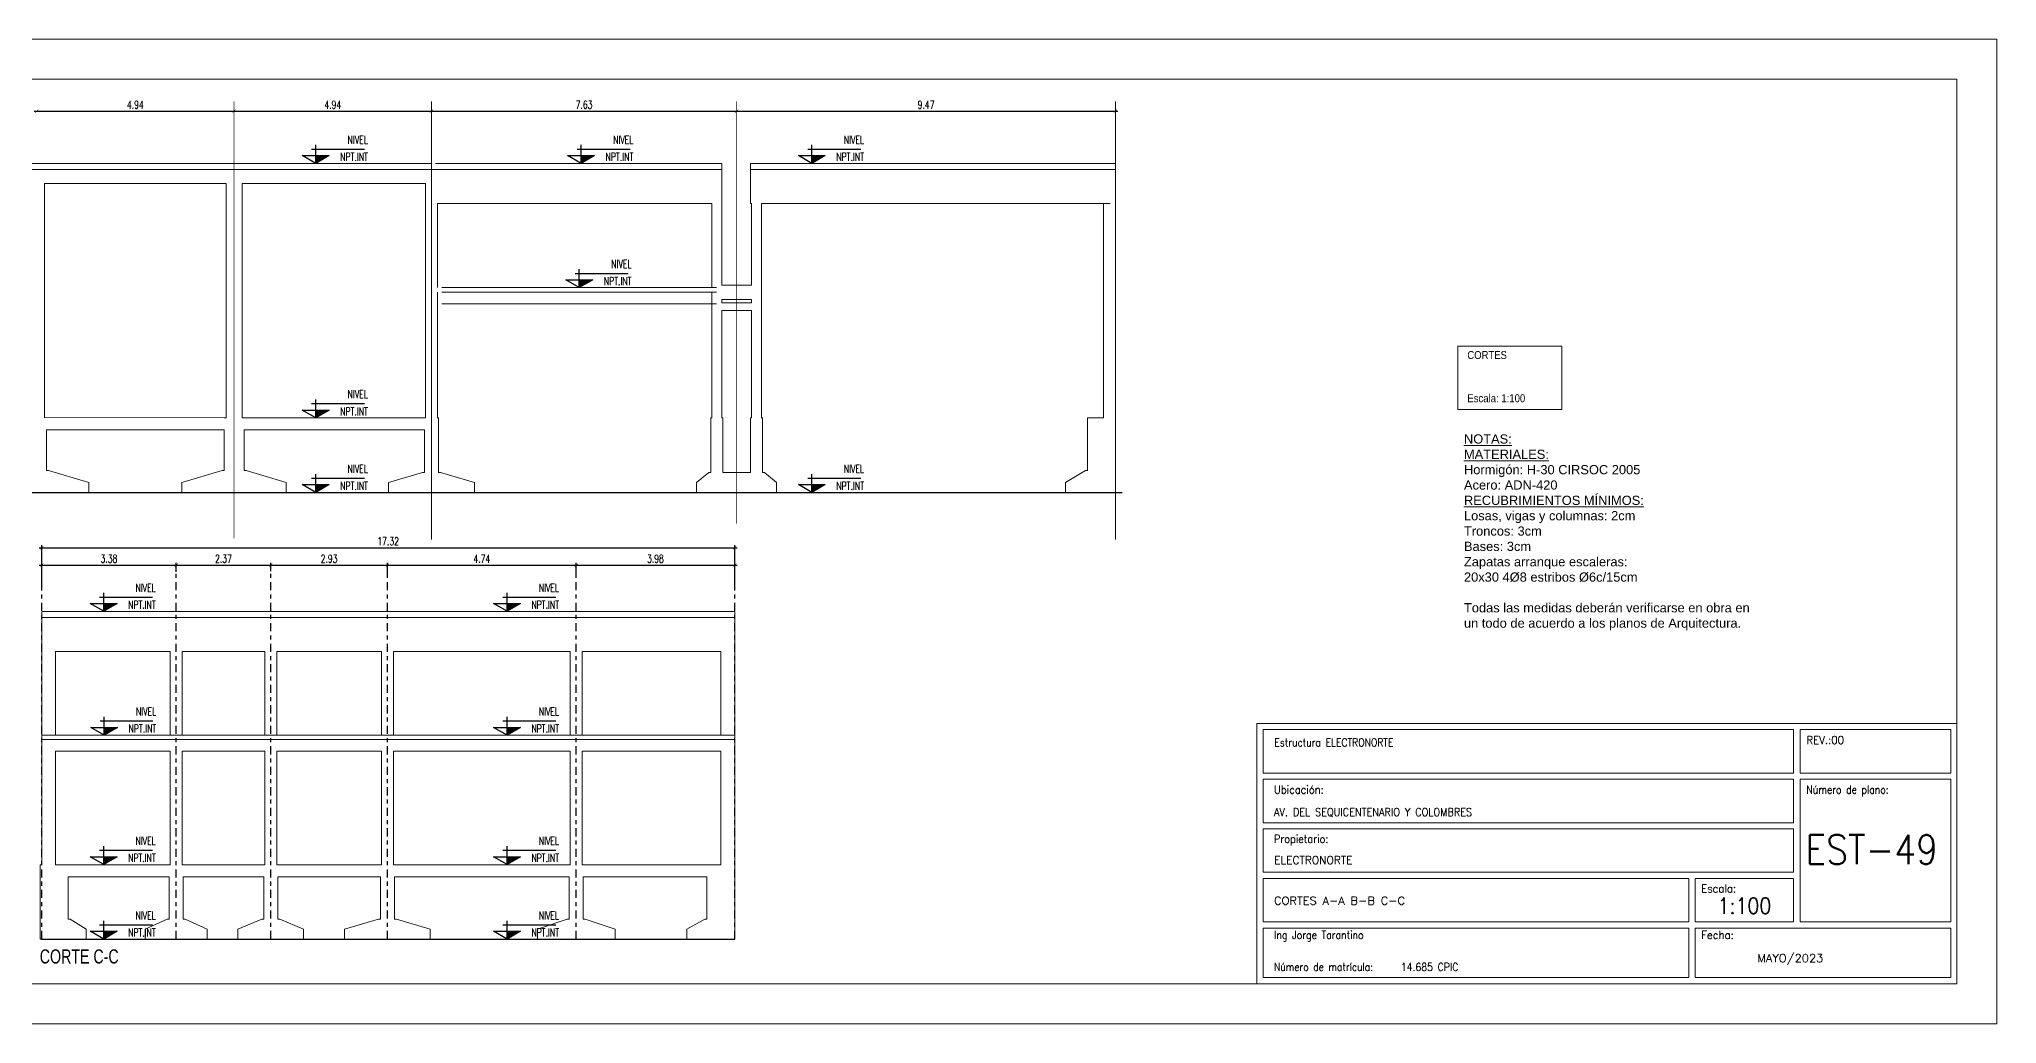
# Model space of a CAD drawing. Header units: millimetres. Extents: x 316.4 to 400.3, y 48.9 to 76.4.
# Drawn here: x 351.37 to 400.31, y 48.92 to 73.52 of the extents above; entities that cross this region are included whole.
import ezdxf
from ezdxf.enums import TextEntityAlignment as Align

# ---------------------------------------------------------------- set-up
doc = ezdxf.new("R2010")
doc.units = ezdxf.units.MM
doc.linetypes.add('CYPE_RAYAPUNTO', pattern=[0.4125, 0.2025, -0.105, 0, -0.105])
for name, color, linetype, lineweight in [('CYPE', 7, 'Continuous', 0), ('OT_SECCION_EDIFICIO', 2, 'Continuous', 9), ('RECUAD_LIMITES', 2, 'Continuous', 0), ('RECUAD_MARCO', 1, 'Continuous', 20), ('TABLAS', 1, 'Continuous', 9)]:
    doc.layers.add(name, color=color, linetype=linetype, lineweight=lineweight)
doc.styles.add('COTAS', font='romans.shx', dxfattribs={"width": 0.7})
doc.styles.add('CYPETXT', font='romans__.ttf', dxfattribs={"height": 0.2})
doc.styles.add('CYPETXT_romans', font='arial.ttf', dxfattribs={"height": 0.2})
doc.dimstyles.new('COTA 100', dxfattribs={"dimscale": 200, "dimtxt": 0.001, "dimasz": 0.0004, "dimexe": 0.0003, "dimexo": 0.0003, "dimgap": 0.0003, "dimtad": 1, "dimzin": 4, "dimdsep": 46, "dimtxsty": 'COTAS', "dimblk": 'ARCHTICK', "dimcen": -0.02, "dimdle": 0.0003, "dimclrd": 256, "dimclre": 256, "dimclrt": 2, "dimadec": 0, "dimazin": 0, "dimtfac": 1, "dimtix": 1, "dimtmove": 2, "dimatfit": 3, "dimldrblk": 'ORIGIN', "dimfxl": 1, "dimtolj": 1, "dimtzin": 0, "dimarcsym": 0})

# ---------------------------------------------------------------- blocks, each defined once
blk = doc.blocks.new('_ArchTick')
at = {"color": 0, "const_width": 0.15}
blk.add_lwpolyline([(-0.5, -0.5), (0.5, 0.5)], dxfattribs=at)
blk = doc.blocks.new('*D460')
at = {"lineweight": -2, "transparency": 16777216}
blk.add_line((351.251, 71.719), (356.306, 71.719), dxfattribs=at)
at = {"layer": 'Defpoints', "color": 0, "transparency": 16777216}
for p in [(351.311, 71.719), (356.246, 71.719), (356.246, 71.719)]:
    blk.add_point(p, dxfattribs=at)
at = {"lineweight": -2, "transparency": 16777216, "xscale": 0.08, "yscale": 0.08, "zscale": 0.08, "rotation": 180}
blk.add_blockref('_ArchTick', (351.311, 71.719), dxfattribs=at)
at = {"lineweight": -2, "transparency": 16777216, "xscale": 0.08, "yscale": 0.08, "zscale": 0.08}
blk.add_blockref('_ArchTick', (356.246, 71.719), dxfattribs=at)
at = {"color": 2, "transparency": 16777216, "insert": (353.779, 71.879), "char_height": 0.2, "attachment_point": 5, "style": 'COTAS'}
blk.add_mtext('\\A1;4.94', dxfattribs=at)
blk = doc.blocks.new('_Origin')
at = {"color": 0, "linetype": 'ByBlock', "lineweight": -2}
blk.add_line((0, 0), (-1, 0), dxfattribs=at)
blk.add_circle((0, 0), 0.5, dxfattribs=at)
blk = doc.blocks.new('*D461')
at = {"lineweight": -2, "transparency": 16777216}
blk.add_line((356.186, 71.719), (361.241, 71.719), dxfattribs=at)
at = {"layer": 'Defpoints', "color": 0, "transparency": 16777216}
for p in [(356.246, 71.719), (361.181, 71.719), (361.181, 71.719)]:
    blk.add_point(p, dxfattribs=at)
at = {"lineweight": -2, "transparency": 16777216, "xscale": 0.08, "yscale": 0.08, "zscale": 0.08, "rotation": 180}
blk.add_blockref('_ArchTick', (356.246, 71.719), dxfattribs=at)
at = {"lineweight": -2, "transparency": 16777216, "xscale": 0.08, "yscale": 0.08, "zscale": 0.08}
blk.add_blockref('_ArchTick', (361.181, 71.719), dxfattribs=at)
at = {"color": 2, "transparency": 16777216, "insert": (358.714, 71.879), "char_height": 0.2, "attachment_point": 5, "style": 'COTAS'}
blk.add_mtext('\\A1;4.94', dxfattribs=at)
blk = doc.blocks.new('*D462')
at = {"lineweight": -2, "transparency": 16777216}
blk.add_line((361.121, 71.719), (368.87, 71.719), dxfattribs=at)
at = {"layer": 'Defpoints', "color": 0, "transparency": 16777216}
for p in [(361.181, 71.719), (368.81, 71.719), (368.81, 71.719)]:
    blk.add_point(p, dxfattribs=at)
at = {"lineweight": -2, "transparency": 16777216, "xscale": 0.08, "yscale": 0.08, "zscale": 0.08, "rotation": 180}
blk.add_blockref('_ArchTick', (361.181, 71.719), dxfattribs=at)
at = {"lineweight": -2, "transparency": 16777216, "xscale": 0.08, "yscale": 0.08, "zscale": 0.08}
blk.add_blockref('_ArchTick', (368.81, 71.719), dxfattribs=at)
at = {"color": 2, "transparency": 16777216, "insert": (364.996, 71.879), "char_height": 0.2, "attachment_point": 5, "style": 'COTAS'}
blk.add_mtext('\\A1;7.63', dxfattribs=at)
blk = doc.blocks.new('*D463')
at = {"lineweight": -2, "transparency": 16777216}
blk.add_line((368.75, 71.719), (378.341, 71.719), dxfattribs=at)
at = {"layer": 'Defpoints', "color": 0, "transparency": 16777216}
for p in [(368.81, 71.719), (378.281, 71.719), (378.281, 71.719)]:
    blk.add_point(p, dxfattribs=at)
at = {"lineweight": -2, "transparency": 16777216, "xscale": 0.08, "yscale": 0.08, "zscale": 0.08, "rotation": 180}
blk.add_blockref('_ArchTick', (368.81, 71.719), dxfattribs=at)
at = {"lineweight": -2, "transparency": 16777216, "xscale": 0.08, "yscale": 0.08, "zscale": 0.08}
blk.add_blockref('_ArchTick', (378.281, 71.719), dxfattribs=at)
at = {"color": 2, "transparency": 16777216, "insert": (373.546, 71.879), "char_height": 0.2, "attachment_point": 5, "style": 'COTAS'}
blk.add_mtext('\\A1;9.47', dxfattribs=at)
blk = doc.blocks.new('*D465')
at = {"lineweight": -2, "transparency": 16777216}
for p, q in [((351.378, 60.811), (368.822, 60.811)), ((351.438, 59.741), (351.438, 60.871)), ((368.762, 59.741), (368.762, 60.871))]:
    blk.add_line(p, q, dxfattribs=at)
at = {"layer": 'Defpoints', "color": 0, "transparency": 16777216}
for p in [(368.762, 60.811), (351.438, 59.681), (368.762, 59.681)]:
    blk.add_point(p, dxfattribs=at)
at = {"lineweight": -2, "transparency": 16777216, "xscale": 0.08, "yscale": 0.08, "zscale": 0.08, "rotation": 180}
blk.add_blockref('_ArchTick', (351.438, 60.811), dxfattribs=at)
at = {"lineweight": -2, "transparency": 16777216, "xscale": 0.08, "yscale": 0.08, "zscale": 0.08}
blk.add_blockref('_ArchTick', (368.762, 60.811), dxfattribs=at)
at = {"color": 2, "transparency": 16777216, "insert": (360.1, 60.971), "char_height": 0.2, "attachment_point": 5, "style": 'COTAS'}
blk.add_mtext('\\A1;17.32', dxfattribs=at)

msp = doc.modelspace()

# ---------------------------------------------------------------- hatches: boundary and pattern name
for points in [[(358.624, 70.608), (358.287, 70.608), (358.287, 70.414)], [(365.261, 70.608), (364.924, 70.608), (364.924, 70.414)], [(371.027, 70.608), (370.69, 70.608), (370.69, 70.414)], [(365.214, 67.504), (364.877, 67.504), (364.877, 67.309)], [(358.624, 64.249), (358.287, 64.249), (358.287, 64.054)], [(358.624, 62.387), (358.287, 62.387), (358.287, 62.192)], [(371.027, 62.387), (370.69, 62.387), (370.69, 62.192)], [(353.324, 59.417), (352.988, 59.417), (352.988, 59.223)], [(363.406, 59.417), (363.07, 59.417), (363.07, 59.223)], [(353.336, 56.322), (353, 56.322), (353, 56.128)], [(363.406, 56.322), (363.07, 56.322), (363.07, 56.128)], [(353.324, 53.091), (352.988, 53.091), (352.988, 52.897)], [(363.406, 53.091), (363.07, 53.091), (363.07, 52.897)], [(353.324, 51.229), (352.988, 51.229), (352.988, 51.035)], [(363.406, 51.229), (363.07, 51.229), (363.07, 51.035)]]:
    msp.add_hatch(color=256).paths.add_polyline_path(points)

# ---------------------------------------------------------------- linework, layer by layer
for p, q in [((358.184, 70.77), (359.511, 70.77)), ((358.287, 70.414), (358.287, 70.873)), ((364.821, 70.77), (366.148, 70.77)), ((364.924, 70.414), (364.924, 70.873)), ((370.587, 70.77), (371.914, 70.77)), ((370.69, 70.414), (370.69, 70.873)), ((364.774, 67.665), (366.101, 67.665)), ((364.877, 67.309), (364.877, 67.768)), ((358.184, 64.41), (359.511, 64.41)), ((358.287, 64.054), (358.287, 64.513)), ((358.287, 62.192), (358.287, 62.652)), ((370.69, 62.192), (370.69, 62.652)), ((321.173, 62.192), (378.445, 62.192)), ((358.184, 62.549), (359.511, 62.549)), ((370.587, 62.549), (371.914, 62.549)), ((351.378, 60.376), (354.861, 60.376)), ((351.438, 60.207), (351.438, 60.436)), ((354.741, 60.376), (357.222, 60.376)), ((354.801, 60.207), (354.801, 60.436)), ((354.801, 60.207), (354.801, 60.436)), ((357.103, 60.376), (360.142, 60.376)), ((357.163, 60.226), (357.163, 60.436)), ((357.163, 60.226), (357.163, 60.436)), ((360.022, 60.376), (364.86, 60.376)), ((360.082, 60.164), (360.082, 60.436)), ((360.082, 60.164), (360.082, 60.436)), ((364.741, 60.376), (368.822, 60.376)), ((364.801, 60.077), (364.801, 60.436)), ((364.801, 60.077), (364.801, 60.436)), ((368.762, 60.064), (368.762, 60.436)), ((352.885, 59.578), (354.207, 59.578)), ((352.988, 59.223), (352.988, 59.681)), ((362.967, 59.578), (364.289, 59.578)), ((363.07, 59.223), (363.07, 59.681)), ((352.898, 56.483), (354.22, 56.483)), ((353, 56.128), (353, 56.585)), ((362.967, 56.483), (364.289, 56.483)), ((363.07, 56.128), (363.07, 56.585)), ((352.988, 52.897), (352.988, 53.354)), ((363.07, 52.897), (363.07, 53.354)), ((352.885, 53.252), (354.207, 53.252)), ((362.967, 53.252), (364.289, 53.252)), ((352.885, 51.39), (354.207, 51.39)), ((352.988, 51.035), (352.988, 51.493)), ((362.967, 51.39), (364.289, 51.39)), ((363.07, 51.035), (363.07, 51.493)), ((351.438, 51.035), (368.762, 51.035))]:
    msp.add_line(p, q)
at = {"color": 1, "linetype": 'CYPE_RAYAPUNTO'}
for p, q in [((351.438, 51.035), (351.438, 60.165)), ((354.801, 51.035), (354.801, 60.171)), ((357.163, 51.035), (357.163, 60.171)), ((360.082, 51.035), (360.082, 60.171)), ((364.801, 51.035), (364.801, 60.171)), ((368.762, 51.035), (368.762, 60.165))]:
    msp.add_line(p, q, dxfattribs=at)
at = {"color": 1, "linetype": 'CYPE_RAYAPUNTO', "const_width": 0.0201}
for points in [[(356.246, 61.048), (356.246, 71.963)], [(361.181, 61.016), (361.181, 71.963)], [(368.81, 61.412), (368.81, 71.963)], [(378.281, 61.016), (378.281, 71.963)]]:
    msp.add_lwpolyline(points, dxfattribs=at)
at = {"const_width": 0.0134}
for points in [[(357.95, 70.608), (358.287, 70.414), (358.624, 70.608)], [(364.586, 70.608), (364.924, 70.414), (365.261, 70.608)], [(370.353, 70.608), (370.69, 70.414), (371.027, 70.608)], [(364.54, 67.504), (364.877, 67.309), (365.214, 67.504)], [(357.95, 64.249), (358.287, 64.054), (358.624, 64.249)], [(357.95, 62.387), (358.287, 62.192), (358.624, 62.387)], [(370.353, 62.387), (370.69, 62.192), (371.027, 62.387)], [(352.652, 59.417), (352.988, 59.223), (353.324, 59.417)], [(362.734, 59.417), (363.07, 59.223), (363.406, 59.417)], [(352.664, 56.322), (353, 56.128), (353.336, 56.322)], [(362.734, 56.322), (363.07, 56.128), (363.406, 56.322)], [(352.652, 53.091), (352.988, 52.897), (353.324, 53.091)], [(362.734, 53.091), (363.07, 52.897), (363.406, 53.091)], [(352.652, 51.229), (352.988, 51.035), (353.324, 51.229)], [(362.734, 51.229), (363.07, 51.035), (363.406, 51.229)]]:
    msp.add_lwpolyline(points, dxfattribs=at)
for points in [[(358.287, 70.414), (357.95, 70.608), (358.624, 70.608), (358.287, 70.414)], [(364.924, 70.414), (364.586, 70.608), (365.261, 70.608), (364.924, 70.414)], [(370.69, 70.414), (370.353, 70.608), (371.027, 70.608), (370.69, 70.414)], [(364.877, 67.309), (364.54, 67.504), (365.214, 67.504), (364.877, 67.309)], [(358.287, 64.054), (357.95, 64.249), (358.624, 64.249), (358.287, 64.054)], [(358.287, 62.192), (357.95, 62.387), (358.624, 62.387), (358.287, 62.192)], [(370.69, 62.192), (370.353, 62.387), (371.027, 62.387), (370.69, 62.192)], [(352.988, 59.223), (352.652, 59.417), (353.324, 59.417), (352.988, 59.223)], [(363.07, 59.223), (362.734, 59.417), (363.406, 59.417), (363.07, 59.223)], [(353, 56.128), (352.664, 56.322), (353.336, 56.322), (353, 56.128)], [(363.07, 56.128), (362.734, 56.322), (363.406, 56.322), (363.07, 56.128)], [(352.988, 52.897), (352.652, 53.091), (353.324, 53.091), (352.988, 52.897)], [(363.07, 52.897), (362.734, 53.091), (363.406, 53.091), (363.07, 52.897)], [(352.988, 51.035), (352.652, 51.229), (353.324, 51.229), (352.988, 51.035)], [(363.07, 51.035), (362.734, 51.229), (363.406, 51.229), (363.07, 51.035)]]:
    msp.add_lwpolyline(points)
at = {"layer": 'CYPE', "color": 1}
for points in [[(381.814, 49.916), (399.314, 49.916), (399.314, 56.416), (381.814, 56.416), (381.814, 49.916)], [(381.974, 55.176), (395.234, 55.176), (395.234, 56.266), (381.974, 56.266), (381.974, 55.176)], [(395.394, 55.176), (399.164, 55.176), (399.164, 56.266), (395.394, 56.266), (395.394, 55.176)], [(381.974, 53.936), (395.234, 53.936), (395.234, 55.026), (381.974, 55.026), (381.974, 53.936)], [(395.394, 51.466), (399.164, 51.466), (399.164, 55.026), (395.394, 55.026), (395.394, 51.466)], [(381.974, 52.706), (395.234, 52.706), (395.234, 53.786), (381.974, 53.786), (381.974, 52.706)], [(381.974, 51.466), (392.614, 51.466), (392.614, 52.546), (381.974, 52.546), (381.974, 51.466)], [(392.774, 51.466), (395.234, 51.466), (395.234, 52.546), (392.774, 52.546), (392.774, 51.466)], [(381.974, 50.076), (392.614, 50.076), (392.614, 51.306), (381.974, 51.306), (381.974, 50.076)], [(392.774, 50.076), (399.164, 50.076), (399.164, 51.306), (392.774, 51.306), (392.774, 50.076)]]:
    msp.add_lwpolyline(points, close=True, dxfattribs=at)
at = {"layer": 'OT_SECCION_EDIFICIO'}
for p, q in [((321.173, 70.263), (368.438, 70.263)), ((321.624, 70.414), (361.143, 70.414)), ((361.031, 70.414), (361.174, 70.414)), ((361.286, 70.414), (368.438, 70.414)), ((368.438, 67.367), (368.438, 70.414)), ((378.244, 70.414), (369.157, 70.414)), ((369.157, 70.414), (369.157, 69.936)), ((369.157, 70.263), (378.281, 70.263)), ((378.081, 70.414), (378.281, 70.414)), ((378.281, 70.414), (378.281, 64.054)), ((378.281, 70.414), (378.281, 70.414)), ((351.512, 64.054), (351.512, 69.913)), ((356.046, 69.913), (351.512, 69.913)), ((356.046, 64.054), (356.046, 69.913)), ((361.031, 69.913), (356.447, 69.913)), ((356.447, 69.913), (356.447, 64.054)), ((361.031, 69.913), (361.031, 64.054)), ((369.157, 69.412), (369.157, 69.936)), ((361.331, 67.309), (361.331, 69.412)), ((368.187, 69.412), (361.331, 69.412)), ((368.187, 67.309), (368.187, 69.412)), ((369.157, 69.412), (369.182, 69.412)), ((369.182, 69.412), (369.182, 67.367)), ((369.432, 69.412), (369.432, 64.054)), ((378.144, 69.412), (369.432, 69.412)), ((377.981, 64.054), (377.981, 69.412)), ((361.331, 64.054), (361.331, 67.199)), ((361.443, 67.309), (368.311, 67.309)), ((361.443, 67.199), (368.311, 67.199)), ((368.187, 67.199), (368.187, 64.054)), ((369.182, 67.367), (368.438, 67.367)), ((361.443, 66.906), (368.311, 66.906)), ((368.438, 67.008), (368.438, 66.928)), ((368.438, 67.008), (369.182, 67.008)), ((369.182, 66.928), (368.438, 66.928)), ((368.438, 66.736), (369.182, 66.736)), ((368.438, 64.054), (368.438, 66.736)), ((369.182, 67.008), (369.182, 66.928)), ((369.182, 66.736), (369.182, 64.054)), ((356.046, 64.054), (351.512, 64.06)), ((351.562, 62.743), (351.562, 63.753)), ((355.996, 63.753), (351.562, 63.753)), ((355.996, 64.054), (356.046, 64.054)), ((355.996, 62.743), (355.996, 63.753)), ((361.031, 64.054), (356.447, 64.054)), ((356.497, 62.743), (356.497, 63.753)), ((361.006, 63.753), (356.497, 63.753)), ((361.006, 62.693), (361.006, 63.753)), ((361.356, 64.054), (361.331, 64.054)), ((361.356, 64.054), (361.356, 62.693)), ((368.162, 62.693), (368.162, 64.054)), ((368.162, 64.054), (368.187, 64.054)), ((368.438, 64.054), (368.463, 64.054)), ((368.463, 64.054), (368.463, 62.693)), ((369.157, 62.693), (369.157, 64.054)), ((369.182, 64.054), (369.157, 64.054)), ((369.457, 64.054), (369.432, 64.054)), ((369.457, 62.693), (369.457, 64.054)), ((377.58, 64.054), (377.981, 64.054)), ((377.58, 64.054), (377.58, 62.743)), ((378.281, 62.192), (378.281, 64.054)), ((378.281, 64.054), (378.281, 64.054)), ((351.612, 62.743), (351.562, 62.743)), ((352.613, 62.443), (351.612, 62.743)), ((355.946, 62.743), (354.944, 62.443)), ((355.996, 62.743), (355.946, 62.743)), ((356.547, 62.743), (356.497, 62.743)), ((357.548, 62.443), (356.547, 62.743)), ((360.105, 62.443), (360.956, 62.693)), ((360.956, 62.693), (361.006, 62.693)), ((361.356, 62.693), (361.407, 62.693)), ((362.258, 62.443), (361.407, 62.693)), ((367.808, 62.443), (368.112, 62.693)), ((368.162, 62.693), (368.112, 62.693)), ((369.157, 62.693), (368.463, 62.693)), ((369.507, 62.693), (369.457, 62.693)), ((369.811, 62.443), (369.507, 62.693)), ((377.53, 62.743), (377.029, 62.443)), ((377.53, 62.743), (377.58, 62.743)), ((350.009, 62.192), (352.613, 62.192)), ((352.613, 62.443), (352.613, 62.192)), ((354.944, 62.192), (354.944, 62.443)), ((357.548, 62.192), (354.944, 62.192)), ((357.548, 62.192), (357.548, 62.443)), ((360.105, 62.192), (360.105, 62.443)), ((360.105, 62.192), (362.258, 62.192)), ((362.258, 62.192), (362.258, 62.443)), ((367.808, 62.192), (367.808, 62.443)), ((367.808, 62.192), (369.811, 62.192)), ((369.811, 62.192), (369.811, 62.443)), ((377.029, 62.443), (377.029, 62.192)), ((377.029, 62.192), (378.281, 62.192)), ((351.438, 59.217), (351.438, 58.22)), ((351.452, 59.217), (368.762, 59.217)), ((368.762, 59.217), (368.762, 52.889)), ((351.452, 59.067), (368.762, 59.067)), ((351.438, 56.128), (351.438, 58.22)), ((351.787, 58.22), (354.651, 58.22)), ((351.787, 56.128), (351.787, 58.22)), ((354.651, 58.22), (354.651, 56.128)), ((354.95, 58.22), (357.013, 58.22)), ((354.95, 58.22), (354.95, 56.128)), ((357.013, 58.22), (357.013, 56.128)), ((357.312, 58.22), (357.312, 56.128)), ((359.932, 58.22), (357.312, 58.22)), ((359.932, 56.128), (359.932, 58.22)), ((360.231, 58.22), (360.231, 56.128)), ((364.651, 58.22), (360.231, 58.22)), ((364.651, 58.22), (364.651, 56.128)), ((364.95, 56.128), (364.95, 58.22)), ((368.413, 58.22), (364.95, 58.22)), ((368.413, 56.128), (368.413, 58.22)), ((368.762, 56.128), (368.762, 58.22)), ((351.438, 56.128), (368.762, 56.128)), ((351.438, 52.889), (351.438, 56.128)), ((351.438, 56.017), (351.438, 56.017)), ((351.438, 56.017), (368.762, 56.017)), ((354.651, 56.128), (351.787, 56.128)), ((357.013, 56.128), (354.95, 56.128)), ((357.312, 56.128), (359.932, 56.128)), ((364.651, 56.128), (360.231, 56.128)), ((364.95, 56.128), (368.413, 56.128)), ((351.787, 55.729), (351.787, 52.889)), ((354.651, 55.729), (351.787, 55.729)), ((354.651, 52.889), (354.651, 55.729)), ((354.95, 52.889), (354.95, 55.729)), ((357.013, 55.729), (354.95, 55.729)), ((357.013, 52.889), (357.013, 55.729)), ((357.312, 52.889), (357.312, 55.729)), ((359.932, 55.729), (357.312, 55.729)), ((359.932, 55.729), (359.932, 52.889)), ((360.231, 52.889), (360.231, 55.729)), ((360.231, 55.729), (364.651, 55.729)), ((364.651, 55.729), (364.651, 52.889)), ((364.95, 52.889), (364.95, 55.729)), ((368.413, 55.729), (364.95, 55.729)), ((368.413, 52.889), (368.413, 55.729)), ((368.762, 55.729), (368.762, 52.889)), ((351.402, 51.035), (351.402, 52.889)), ((351.402, 52.889), (351.438, 52.889)), ((351.787, 52.889), (354.651, 52.889)), ((356.988, 52.889), (354.95, 52.889)), ((357.013, 52.889), (356.988, 52.889)), ((359.907, 52.889), (357.312, 52.889)), ((359.932, 52.889), (359.907, 52.889)), ((364.651, 52.889), (360.231, 52.889)), ((368.064, 52.889), (364.95, 52.889)), ((368.064, 52.889), (368.413, 52.889)), ((368.762, 52.889), (368.762, 51.035)), ((354.626, 52.59), (352.099, 52.59)), ((352.099, 52.59), (352.099, 51.533)), ((354.626, 51.533), (354.626, 52.59)), ((354.975, 52.59), (356.988, 52.59)), ((354.975, 52.59), (354.975, 51.533)), ((356.988, 52.59), (356.988, 51.533)), ((357.337, 52.59), (359.907, 52.59)), ((357.337, 52.59), (357.337, 51.533)), ((359.907, 52.59), (359.907, 51.533)), ((360.256, 52.59), (364.626, 52.59)), ((360.256, 51.533), (360.256, 52.59)), ((364.626, 52.59), (364.626, 51.533)), ((364.975, 52.59), (364.975, 51.533)), ((368.064, 52.59), (364.975, 52.59)), ((368.064, 51.533), (368.064, 52.59)), ((352.149, 51.533), (352.099, 51.533)), ((352.548, 51.284), (352.149, 51.533)), ((354.577, 51.533), (354.028, 51.284)), ((354.577, 51.533), (354.626, 51.533)), ((354.626, 51.533), (354.626, 51.533)), ((354.975, 51.533), (355.025, 51.533)), ((355.573, 51.284), (355.025, 51.533)), ((356.938, 51.533), (356.34, 51.284)), ((356.988, 51.533), (356.938, 51.533)), ((357.337, 51.533), (357.387, 51.533)), ((357.985, 51.284), (357.387, 51.533)), ((359.858, 51.533), (359.011, 51.284)), ((359.907, 51.533), (359.858, 51.533)), ((360.256, 51.533), (360.306, 51.533)), ((360.306, 51.533), (361.153, 51.284)), ((363.829, 51.284), (364.576, 51.533)), ((364.576, 51.533), (364.626, 51.533)), ((365.025, 51.533), (364.975, 51.533)), ((365.772, 51.284), (365.025, 51.533)), ((368.014, 51.533), (367.566, 51.284)), ((368.064, 51.533), (368.014, 51.533)), ((352.548, 51.035), (351.402, 51.035)), ((352.548, 51.035), (352.548, 51.284)), ((354.028, 51.035), (354.028, 51.284)), ((354.028, 51.035), (355.573, 51.035)), ((355.573, 51.035), (355.573, 51.284)), ((356.34, 51.035), (356.34, 51.284)), ((356.34, 51.035), (357.985, 51.035)), ((357.985, 51.035), (357.985, 51.284)), ((359.011, 51.284), (359.011, 51.035)), ((359.011, 51.035), (361.153, 51.035)), ((361.153, 51.035), (361.153, 51.284)), ((363.829, 51.284), (363.829, 51.035)), ((365.772, 51.035), (363.829, 51.035)), ((365.772, 51.284), (365.772, 51.035)), ((367.566, 51.035), (367.566, 51.284)), ((368.762, 51.035), (367.566, 51.035))]:
    msp.add_line(p, q, dxfattribs=at)
at = {"layer": 'RECUAD_LIMITES'}
msp.add_lwpolyline([(316.414, 48.916), (400.314, 48.916), (400.314, 73.516), (316.414, 73.516), (316.414, 48.916)], close=True, dxfattribs=at)
at = {"layer": 'RECUAD_MARCO'}
msp.add_lwpolyline([(318.914, 49.916), (399.314, 49.916), (399.314, 72.516), (318.914, 72.516), (318.914, 49.916)], close=True, dxfattribs=at)
at = {"layer": 'TABLAS'}
msp.add_lwpolyline([(386.837, 64.26), (389.438, 64.26), (389.438, 65.85), (386.837, 65.85), (386.837, 64.26)], close=True, dxfattribs=at)

# ---------------------------------------------------------------- block references
at = {"xscale": 0.0796784, "yscale": 0.0796784, "zscale": 0.0796784, "rotation": 180}
for p in [(351.438, 60.376), (354.801, 60.376), (357.163, 60.376), (360.082, 60.376), (364.801, 60.376)]:
    msp.add_blockref('_ArchTick', p, dxfattribs=at)
at = {"xscale": 0.0796784, "yscale": 0.0796784, "zscale": 0.0796784}
for p in [(354.801, 60.376), (357.163, 60.376), (360.082, 60.376), (364.801, 60.376), (368.762, 60.376)]:
    msp.add_blockref('_ArchTick', p, dxfattribs=at)

# ---------------------------------------------------------------- texts
at = {"color": 2, "char_height": 0.1992, "attachment_point": 5, "style": 'COTAS'}
for s, insert in [('\\A1;3.38', (353.119, 60.536)), ('\\A1;2.37', (355.982, 60.536)), ('\\A1;2.93', (358.622, 60.536)), ('\\A1;4.74', (362.441, 60.536)), ('\\A1;3.98', (366.781, 60.536))]:
    msp.add_mtext(s, dxfattribs=dict(at, insert=insert))
at = {"style": 'COTAS', "width": 0.7}
for tag, height, p in [('NIVEL', 0.201, (359.593, 70.903)), ('NIVEL', 0.201, (366.229, 70.903)), ('NIVEL', 0.201, (371.996, 70.903)), ('NPT.INT', 0.201, (359.593, 70.477)), ('NPT.INT', 0.201, (366.229, 70.477)), ('NPT.INT', 0.201, (371.996, 70.477)), ('NPT.INT', 0.201, (366.183, 67.373)), ('NIVEL', 0.201, (366.183, 67.799)), ('NIVEL', 0.201, (359.593, 64.544)), ('NPT.INT', 0.201, (359.593, 64.117)), ('NIVEL', 0.201, (359.593, 62.682)), ('NIVEL', 0.201, (371.996, 62.682)), ('NPT.INT', 0.201, (359.593, 62.256)), ('NPT.INT', 0.201, (371.996, 62.256)), ('NIVEL', 0.2, (354.288, 59.711)), ('NIVEL', 0.2, (364.37, 59.711)), ('NPT.INT', 0.2, (354.288, 59.287)), ('NPT.INT', 0.2, (364.37, 59.287)), ('NIVEL', 0.2, (354.3, 56.616)), ('NIVEL', 0.2, (364.37, 56.616)), ('NPT.INT', 0.2, (354.3, 56.191)), ('NPT.INT', 0.2, (364.37, 56.191)), ('NIVEL', 0.2, (354.288, 53.385)), ('NIVEL', 0.2, (364.37, 53.385)), ('NPT.INT', 0.2, (354.288, 52.96)), ('NPT.INT', 0.2, (364.37, 52.96)), ('NIVEL', 0.2, (354.288, 51.523)), ('NIVEL', 0.2, (364.37, 51.523)), ('NPT.INT', 0.2, (354.288, 51.099)), ('NPT.INT', 0.2, (364.37, 51.099))]:
    msp.add_attdef(tag, text='', height=height, dxfattribs=at).set_placement(p, align=Align.RIGHT)
at = {"layer": 'CYPE', "color": 5, "style": 'CYPETXT'}
for s, width, p in [('Estructura ELECTRONORTE', 0.842437, (382.254, 55.846)), ('AV. DEL SEQUICENTENARIO Y COLOMBRES', 0.887423, (382.244, 54.106)), ('ELECTRONORTE', 0.974409, (382.244, 52.906)), ('CORTES A-A B-B C-C', 1.047361, (382.244, 51.892)), ('Ing Jorge Tarantino', 0.851105, (382.244, 51.036)), ('14.685 CPIC', 0.851936, (385.414, 50.236)), ('MAYO/2023', 1.047361, (394.324, 50.456))]:
    msp.add_text(s, height=0.2, dxfattribs=dict(at, width=width)).set_placement(p)
at = {"layer": 'CYPE', "color": 4, "style": 'CYPETXT'}
for s, width, p in [('REV.:00', 0.927655, (395.554, 55.906)), ('Ubicación:', 0.90604, (382.244, 54.666)), ('Número de plano:', 0.844847, (395.554, 54.666)), ('Propietario:', 0.885908, (382.244, 53.436)), ('Escala:', 0.925891, (392.924, 52.196)), ('Fecha:', 0.933698, (392.924, 51.036)), ('Número de matrícula:', 0.83516, (382.244, 50.236))]:
    msp.add_text(s, height=0.2, dxfattribs=dict(at, width=width)).set_placement(p)
at = {"layer": 'CYPE', "color": 5, "style": 'CYPETXT'}
for s, height, width, p in [('EST-49', 0.7333, 0.872274, (397.184, 52.903)), ('1:100', 0.4, 0.869965, (394.004, 51.666))]:
    msp.add_text(s, height=height, dxfattribs=dict(at, width=width)).set_placement(p, align=Align.CENTER)
at = {"layer": 'OT_SECCION_EDIFICIO', "style": 'CYPETXT_romans', "width": 0.719206}
msp.add_text('CORTE C-C', height=0.3534, dxfattribs=at).set_placement((352.376, 50.776), align=Align.TOP_CENTER)
at = {"layer": 'TABLAS', "style": 'CYPETXT_romans'}
for s, width, p in [('CORTES', 0.850083, (387.077, 65.625)), ('Escala: 1:100', 0.854937, (387.077, 64.545))]:
    msp.add_text(s, height=0.2, dxfattribs=dict(at, width=width)).set_placement(p, align=Align.MIDDLE_LEFT)
at = {"layer": 'TABLAS', "insert": (386.992, 63.643), "char_height": 0.23, "attachment_point": 1, "style": 'CYPETXT_romans'}
msp.add_mtext_dynamic_manual_height_columns('{\\LNOTAS:\\PMATERIALES:\\P}Hormigón: H-30 CIRSOC 2005\\PAcero: ADN-420\\P{\\LRECUBRIMIENTOS MÍNIMOS:\\P}Losas, vigas y columnas: 2cm\\PTroncos: 3cm\\PBases: 3cm\\PZapatas arranque escaleras: \\P20x30 4%%C8 estribos %%C6c/15cm\\P\\PTodas las medidas deberán verificarse en obra en un todo de acuerdo a los planos de Arquitectura.', width=7.48124, gutter_width=0.9, heights=[0], dxfattribs=at)

# ---------------------------------------------------------------- dimensions: what is measured, and where the dimension line sits
for base, p1, p2, picture, middle in [((356.246228861, 71.718995135), (351.311228861, 71.718995135), (356.246228861, 71.718995135), '*D460', (353.778728861, 71.878995135)), ((361.181228861, 71.718995135), (356.246228861, 71.718995135), (361.181228861, 71.718995135), '*D461', (358.713728861, 71.878995135)), ((368.81, 71.719), (361.181, 71.719), (368.81, 71.719), '*D462', (364.996, 71.879)), ((378.281, 71.719), (368.81, 71.719), (378.281, 71.719), '*D463', (373.546, 71.879)), ((368.762, 60.811), (351.438, 59.681), (368.762, 59.681), '*D465', (360.1, 60.971))]:
    dim = msp.add_linear_dim(base=base, p1=p1, p2=p2, dimstyle='COTA 100')
    dim.commit()
    dim.dimension.update_dxf_attribs({"geometry": picture, "text_midpoint": middle})

doc.saveas('drawing.dxf')
